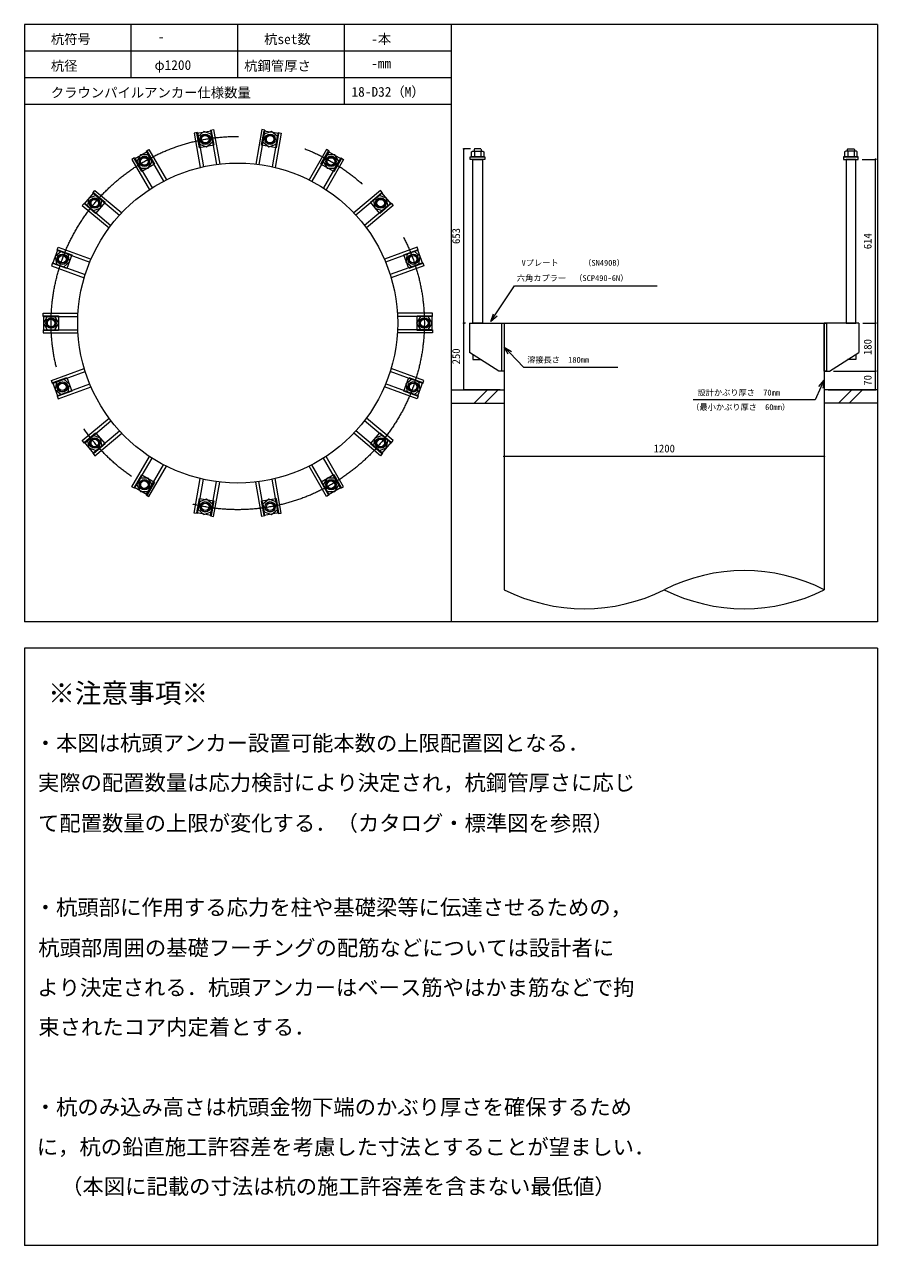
# Model space of a CAD drawing. Units: millimetres, scale not verified. Extents: x -20553 to 20553, y -9578 to 9578.
# Drawn here: x -13953 to -10753, y 318 to 4898 of the extents above; entities that cross this region are included whole.
import ezdxf
from ezdxf.enums import TextEntityAlignment as Align

# ---------------------------------------------------------------- set-up
doc = ezdxf.new("R2010")
doc.units = ezdxf.units.MM
doc.header["$LTSCALE"] = 20
doc.linetypes.add('USER1', pattern=[101.6, 63.5, -12.7, 12.7, -12.7])
for name, color, linetype, lineweight in [('0-0_0', 7, 'Continuous', 15), ('0-1_01_KUI', 5, 'Continuous', 18), ('0-3_22_部品', 7, 'Continuous', 15), ('0-4_09_SUNPO', 7, 'Continuous', 18), ('0-5_07_CENTER', 1, 'USER1', 18), ('0-6_02_KANAMONO', 6, 'Continuous', 18), ('0-7_10_WAKU', 4, 'Continuous', 18), ('0-9_03_ANCHOR', 4, 'Continuous', 18)]:
    doc.layers.add(name, color=color, linetype=linetype, lineweight=lineweight)
doc.styles.add('ＭＳ ゴシック', font='')
doc.styles.get('ＭＳ ゴシック').set_extended_font_data('MS Gothic')

# ---------------------------------------------------------------- blocks, each defined once
blk = doc.blocks.new('_DotSmall')
at = {"layer": '0-0_0'}
blk.add_line((0.0625, 0), (-0.0625, 0), dxfattribs=at)
blk.add_circle((0, 0), 0.0625, dxfattribs=at)
blk = doc.blocks.new('_Open30')
at = {"layer": '0-3_22_部品'}
blk.add_line((0, 0), (-1, 0), dxfattribs=at)
blk.add_lwpolyline([(-1, 0.2679), (0, 0), (-1, -0.2679)], dxfattribs=at)

msp = doc.modelspace()

# ---------------------------------------------------------------- linework, layer by layer
at = {"layer": '0-1_01_KUI'}
for p, q in [((-12153.02, 3777.67), (-10953.02, 3777.67)), ((-12153.02, 3777.67), (-12153.02, 2777.67)), ((-10953.02, 3777.67), (-10953.02, 2777.67))]:
    msp.add_line(p, q, dxfattribs=at)
at = {"layer": '0-1_01_KUI', "color": 2}
for p, q in [((-12353.02, 3527.67), (-12153.02, 3527.67)), ((-10753.02, 3527.67), (-10953.02, 3527.67)), ((-12353.02, 3477.67), (-12153.02, 3477.67)), ((-10753.02, 3477.67), (-10953.02, 3477.67))]:
    msp.add_line(p, q, dxfattribs=at)
at = {"layer": '0-1_01_KUI', "color": 4}
for p, q in [((-12216.47, 3527.67), (-12266.47, 3477.67)), ((-12176.31, 3527.67), (-12226.31, 3477.67)), ((-10849.97, 3527.67), (-10899.97, 3477.67)), ((-10809.81, 3527.67), (-10859.81, 3477.67))]:
    msp.add_line(p, q, dxfattribs=at)
at = {"layer": '0-1_01_KUI'}
msp.add_circle((-13153.02, 3777.67), 600, dxfattribs=at)
for centre, start, end in [((-11253.02, 2183.92), 63.1943, 116.80571), ((-11853.02, 3371.43), 243.19431, 296.8057), ((-11253.02, 3371.43), 243.19428, 296.8057)]:
    msp.add_arc(centre, 665.24, start, end, dxfattribs=at)
at = {"layer": '0-4_09_SUNPO', "color": 3}
for p, q in [((-12279.65, 4430.67), (-12304.44, 4430.67)), ((-12304.44, 3777.67), (-12304.44, 4430.67)), ((-10810.52, 4391.67), (-10760.82, 4391.67)), ((-10760.82, 3777.67), (-10760.82, 4391.67)), ((-12298.02, 3777.67), (-12304.44, 3777.67)), ((-12304.44, 3527.67), (-12304.44, 3777.67)), ((-12298.02, 3777.67), (-12304.44, 3777.67)), ((-10808.02, 3777.67), (-10760.82, 3777.67)), ((-10808.02, 3777.67), (-10760.82, 3777.67)), ((-10760.82, 3597.67), (-10760.82, 3777.67)), ((-10918.02, 3597.67), (-10760.82, 3597.67)), ((-10918.02, 3597.67), (-10760.82, 3597.67)), ((-10760.82, 3527.67), (-10760.82, 3597.67)), ((-12168.02, 3527.67), (-12304.44, 3527.67)), ((-10938.02, 3527.67), (-10760.82, 3527.67)), ((-12153.02, 3292.67), (-12153.02, 3277.67)), ((-10953.02, 3277.67), (-12153.02, 3277.67)), ((-10953.02, 3292.67), (-10953.02, 3277.67))]:
    msp.add_line(p, q, dxfattribs=at)
for points in [[(-12186.89, 3808.37), (-12114.48, 3917.29), (-11580.21, 3917.29)], [(-12132.33, 3665.95), (-12081.69, 3612.77), (-11727.26, 3612.77)], [(-10965.48, 3536.68), (-10987.21, 3489.07), (-11444.1, 3489.07)]]:
    msp.add_lwpolyline(points, dxfattribs=at)
at = {"layer": '0-5_07_CENTER'}
msp.add_circle((-13153.02, 3777.67), 700, dxfattribs=at)
at = {"layer": '0-6_02_KANAMONO'}
for p, q in [((-13304.4, 4492.24), (-13316.22, 4490.16)), ((-13316.22, 4490.16), (-13293.45, 4361.01)), ((-13304.4, 4492.24), (-13281.74, 4363.7)), ((-13255.16, 4500.92), (-13243.35, 4503.01)), ((-13255.16, 4500.92), (-13232.5, 4372.39)), ((-13243.35, 4503.01), (-13220.57, 4373.86)), ((-13062.69, 4503.01), (-13085.47, 4373.86)), ((-13050.88, 4500.92), (-13073.54, 4372.39)), ((-13050.88, 4500.92), (-13062.69, 4503.01)), ((-13001.64, 4492.24), (-13024.3, 4363.7)), ((-12989.82, 4490.16), (-13012.59, 4361.01)), ((-13001.64, 4492.24), (-12989.82, 4490.16)), ((-13539.67, 4397.37), (-13550.06, 4391.37)), ((-13539.67, 4397.37), (-13474.41, 4284.34)), ((-13496.37, 4422.37), (-13485.98, 4428.37)), ((-13496.37, 4422.37), (-13431.11, 4309.34)), ((-13485.98, 4428.37), (-13420.41, 4314.8)), ((-12820.06, 4428.37), (-12885.63, 4314.8)), ((-12809.67, 4422.37), (-12874.93, 4309.34)), ((-12766.37, 4397.37), (-12831.63, 4284.34)), ((-12809.67, 4422.37), (-12820.06, 4428.37)), ((-12766.37, 4397.37), (-12755.98, 4391.37)), ((-13550.06, 4391.37), (-13484.49, 4277.8)), ((-12755.98, 4391.37), (-12821.55, 4277.8)), ((-13696.16, 4266.06), (-13688.45, 4275.25)), ((-13696.16, 4266.06), (-13596.18, 4182.16)), ((-13688.45, 4275.25), (-13587.99, 4190.96)), ((-12617.59, 4275.25), (-12718.05, 4190.96)), ((-12609.88, 4266.06), (-12709.86, 4182.16)), ((-12609.88, 4266.06), (-12617.59, 4275.25)), ((-13728.3, 4227.76), (-13736.02, 4218.56)), ((-13736.02, 4218.56), (-13635.56, 4134.27)), ((-13728.3, 4227.76), (-13628.32, 4143.86)), ((-12577.74, 4227.76), (-12677.72, 4143.86)), ((-12570.02, 4218.56), (-12670.48, 4134.27)), ((-12577.74, 4227.76), (-12570.02, 4218.56)), ((-13830.45, 4050.84), (-13826.34, 4062.12)), ((-13830.45, 4050.84), (-13707.8, 4006.2)), ((-13826.34, 4062.12), (-13703.11, 4017.26)), ((-12479.7, 4062.12), (-12602.93, 4017.26)), ((-12475.59, 4050.84), (-12598.24, 4006.2)), ((-12475.59, 4050.84), (-12479.7, 4062.12)), ((-13847.55, 4003.86), (-13851.65, 3992.58)), ((-13851.65, 3992.58), (-13728.42, 3947.73)), ((-13847.55, 4003.86), (-13724.9, 3959.21)), ((-12458.49, 4003.86), (-12581.14, 3959.21)), ((-12454.39, 3992.58), (-12577.62, 3947.73)), ((-12458.49, 4003.86), (-12454.39, 3992.58)), ((-13883.02, 3814.67), (-13751.88, 3814.67)), ((-13883.02, 3802.67), (-13883.02, 3814.67)), ((-13883.02, 3802.67), (-13752.5, 3802.67)), ((-12423.02, 3814.67), (-12554.16, 3814.67)), ((-12423.02, 3802.67), (-12553.54, 3802.67)), ((-12423.02, 3802.67), (-12423.02, 3814.67)), ((-12283.02, 3777.67), (-12283.02, 3667.67)), ((-10823.02, 3777.67), (-10823.02, 3667.67)), ((-13883.02, 3752.67), (-13752.5, 3752.67)), ((-13883.02, 3752.67), (-13883.02, 3740.67)), ((-13883.02, 3740.67), (-13751.88, 3740.67)), ((-12423.02, 3740.67), (-12554.16, 3740.67)), ((-12423.02, 3752.67), (-12553.54, 3752.67)), ((-12423.02, 3752.67), (-12423.02, 3740.67)), ((-12173.02, 3597.67), (-12283.02, 3667.67)), ((-10933.02, 3597.67), (-10823.02, 3667.67)), ((-13851.65, 3562.77), (-13728.42, 3607.62)), ((-13847.55, 3551.49), (-13724.9, 3596.13)), ((-12458.49, 3551.49), (-12581.14, 3596.13)), ((-12454.39, 3562.77), (-12577.62, 3607.62)), ((-12153.02, 3597.67), (-12173.02, 3597.67)), ((-10953.02, 3597.67), (-10933.02, 3597.67)), ((-13847.55, 3551.49), (-13851.65, 3562.77)), ((-13830.45, 3504.51), (-13707.8, 3549.15)), ((-13826.34, 3493.23), (-13703.11, 3538.08)), ((-12479.7, 3493.23), (-12602.93, 3538.08)), ((-12475.59, 3504.51), (-12598.24, 3549.15)), ((-12458.49, 3551.49), (-12454.39, 3562.77)), ((-13830.45, 3504.51), (-13826.34, 3493.23)), ((-12475.59, 3504.51), (-12479.7, 3493.23)), ((-13736.02, 3336.78), (-13635.56, 3421.08)), ((-13728.3, 3327.59), (-13628.32, 3411.49)), ((-12577.74, 3327.59), (-12677.72, 3411.49)), ((-12570.02, 3336.78), (-12670.48, 3421.08)), ((-13696.16, 3289.29), (-13596.18, 3373.18)), ((-13688.45, 3280.09), (-13587.99, 3364.39)), ((-12617.59, 3280.09), (-12718.05, 3364.39)), ((-12609.88, 3289.29), (-12709.86, 3373.18)), ((-13728.3, 3327.59), (-13736.02, 3336.78)), ((-12577.74, 3327.59), (-12570.02, 3336.78)), ((-13696.16, 3289.29), (-13688.45, 3280.09)), ((-13550.06, 3163.97), (-13484.49, 3277.55)), ((-13539.67, 3157.97), (-13474.41, 3271.01)), ((-12766.37, 3157.97), (-12831.63, 3271.01)), ((-12755.98, 3163.97), (-12821.55, 3277.55)), ((-12609.88, 3289.29), (-12617.59, 3280.09)), ((-13496.37, 3132.97), (-13431.11, 3246.01)), ((-13485.98, 3126.97), (-13420.41, 3240.55)), ((-12820.06, 3126.97), (-12885.63, 3240.55)), ((-12809.67, 3132.97), (-12874.93, 3246.01)), ((-13539.67, 3157.97), (-13550.06, 3163.97)), ((-13316.22, 3065.19), (-13293.45, 3194.34)), ((-13304.4, 3063.1), (-13281.74, 3191.64)), ((-13255.16, 3054.42), (-13232.5, 3182.96)), ((-13243.35, 3052.34), (-13220.57, 3181.49)), ((-13062.69, 3052.34), (-13085.47, 3181.49)), ((-13050.88, 3054.42), (-13073.54, 3182.96)), ((-13001.64, 3063.1), (-13024.3, 3191.64)), ((-12989.82, 3065.19), (-13012.59, 3194.34)), ((-12766.37, 3157.97), (-12755.98, 3163.97)), ((-13496.37, 3132.97), (-13485.98, 3126.97)), ((-12809.67, 3132.97), (-12820.06, 3126.97)), ((-13304.4, 3063.1), (-13316.22, 3065.19)), ((-13255.16, 3054.42), (-13243.35, 3052.34)), ((-13050.88, 3054.42), (-13062.69, 3052.34)), ((-13001.64, 3063.1), (-12989.82, 3065.19))]:
    msp.add_line(p, q, dxfattribs=at)
for points in [[(-13296.69, 4448.49), (-13269.57, 4438.62), (-13247.46, 4457.17), (-13252.47, 4485.59), (-13279.59, 4495.46), (-13301.7, 4476.91)], [(-13058.59, 4457.17), (-13036.49, 4438.62), (-13009.37, 4448.49), (-13004.36, 4476.91), (-13026.46, 4495.46), (-13053.58, 4485.59)], [(-13517.46, 4358.89), (-13488.6, 4358.89), (-13474.17, 4383.89), (-13488.6, 4408.88), (-13517.46, 4408.88), (-13531.89, 4383.89)], [(-12831.89, 4383.89), (-12817.46, 4358.9), (-12788.6, 4358.9), (-12774.17, 4383.89), (-12788.6, 4408.89), (-12817.46, 4408.89)], [(-13694.27, 4199.2), (-13667.15, 4209.07), (-13662.14, 4237.49), (-13684.24, 4256.04), (-13711.36, 4246.17), (-13716.37, 4217.75)], [(-12643.91, 4237.5), (-12638.9, 4209.08), (-12611.78, 4199.21), (-12589.68, 4217.76), (-12594.69, 4246.18), (-12621.81, 4256.05)], [(-13805.8, 3988.66), (-13783.69, 4007.21), (-13788.7, 4035.63), (-13815.82, 4045.5), (-13837.93, 4026.95), (-13832.91, 3998.53)], [(-12517.34, 4035.64), (-12522.36, 4007.22), (-12500.25, 3988.67), (-12473.13, 3998.54), (-12468.12, 4026.96), (-12490.23, 4045.51)], [(-13838.59, 3752.67), (-13824.16, 3777.67), (-13838.59, 3802.66), (-13867.45, 3802.66), (-13881.88, 3777.67), (-13867.45, 3752.67)], [(-12467.45, 3802.67), (-12481.88, 3777.68), (-12467.45, 3752.69), (-12438.59, 3752.69), (-12424.16, 3777.68), (-12438.59, 3802.67)], [(-12162.02, 3777.67), (-12153.02, 3777.67), (-12153.02, 3597.67), (-12162.02, 3597.67)], [(-10953.02, 3777.67), (-10944.02, 3777.67), (-10944.02, 3597.67), (-10953.02, 3597.67)], [(-13788.7, 3519.7), (-13783.68, 3548.12), (-13805.79, 3566.67), (-13832.91, 3556.8), (-13837.92, 3528.38), (-13815.81, 3509.83)], [(-12500.24, 3566.69), (-12522.35, 3548.14), (-12517.34, 3519.72), (-12490.22, 3509.85), (-12468.11, 3528.4), (-12473.13, 3556.82)], [(-13662.13, 3317.85), (-13667.14, 3346.27), (-13694.26, 3356.14), (-13716.36, 3337.59), (-13711.35, 3309.17), (-13684.23, 3299.3)], [(-12611.77, 3356.15), (-12638.89, 3346.28), (-12643.9, 3317.86), (-12621.8, 3299.31), (-12594.68, 3309.18), (-12589.67, 3337.6)], [(-13474.15, 3171.45), (-13488.58, 3196.44), (-13517.44, 3196.44), (-13531.87, 3171.45), (-13517.44, 3146.46), (-13488.58, 3146.46)], [(-12788.58, 3196.45), (-12817.44, 3196.45), (-12831.87, 3171.46), (-12817.44, 3146.47), (-12788.58, 3146.47), (-12774.15, 3171.46)], [(-13247.45, 3098.18), (-13269.55, 3116.73), (-13296.67, 3106.86), (-13301.68, 3078.44), (-13279.58, 3059.89), (-13252.46, 3069.76)], [(-13009.35, 3106.86), (-13036.47, 3116.73), (-13058.58, 3098.18), (-13053.57, 3069.76), (-13026.45, 3059.89), (-13004.34, 3078.44)]]:
    msp.add_lwpolyline(points, close=True, dxfattribs=at)
for points in [[(-12283.02, 3777.67), (-12153.02, 3777.67), (-12153.02, 3597.67)], [(-10823.02, 3777.67), (-10953.02, 3777.67), (-10953.02, 3597.67)]]:
    msp.add_lwpolyline(points, dxfattribs=at)
for centre, radius in [((-13274.62, 4467.03), 19.5), ((-13274.57, 4467.04), 18.35), ((-13031.52, 4467.05), 19.5), ((-13031.47, 4467.04), 18.35), ((-13503.06, 4383.87), 19.5), ((-13503.02, 4383.89), 18.35), ((-12803.06, 4383.92), 19.5), ((-12803.02, 4383.89), 18.35), ((-13689.28, 4227.59), 19.5), ((-13689.25, 4227.62), 18.35), ((-12616.82, 4227.66), 19.5), ((-12616.79, 4227.62), 18.35), ((-13810.82, 4017.04), 19.5), ((-13810.8, 4017.09), 18.35), ((-12495.25, 4017.13), 19.5), ((-12495.24, 4017.09), 18.35), ((-13853.02, 3777.62), 19.5), ((-13853.02, 3777.67), 18.35), ((-12453.02, 3777.72), 19.5), ((-12453.02, 3777.67), 18.35), ((-13810.79, 3538.21), 19.5), ((-13810.8, 3538.26), 18.35), ((-12495.22, 3538.31), 19.5), ((-12495.24, 3538.26), 18.35), ((-13689.22, 3327.68), 19.5), ((-13689.25, 3327.72), 18.35), ((-12616.76, 3327.76), 19.5), ((-12616.79, 3327.72), 18.35), ((-13502.98, 3171.43), 19.5), ((-13503.02, 3171.46), 18.35), ((-12802.98, 3171.48), 19.5), ((-12803.02, 3171.46), 18.35), ((-13274.52, 3088.3), 19.5), ((-13274.57, 3088.31), 18.35), ((-13031.42, 3088.32), 19.5), ((-13031.47, 3088.31), 18.35)]:
    msp.add_circle(centre, radius, dxfattribs=at)
at = {"layer": '0-7_10_WAKU'}
for p, q in [((-13953.02, 4897.67), (-13953.02, 2657.67)), ((-10753.02, 4897.67), (-13953.02, 4897.67)), ((-13553.02, 4797.67), (-13553.02, 4897.67)), ((-13153.02, 4797.67), (-13153.02, 4897.67)), ((-12753.02, 4797.67), (-12753.02, 4897.67)), ((-12353.02, 4897.67), (-12353.02, 2657.67)), ((-12353.02, 4797.67), (-13953.02, 4797.67)), ((-13553.02, 4697.67), (-13553.02, 4797.67)), ((-13153.02, 4697.67), (-13153.02, 4797.67)), ((-12753.02, 4697.67), (-12753.02, 4797.67)), ((-12353.02, 4697.67), (-13953.02, 4697.67)), ((-12753.02, 4597.67), (-12753.02, 4697.67)), ((-12353.02, 4597.67), (-13953.02, 4597.67)), ((-13953.02, 2557.67), (-13953.02, 317.67)), ((-10753.02, 2557.67), (-13953.02, 2557.67))]:
    msp.add_line(p, q, dxfattribs=at)
for points in [[(-10753.02, 4897.67), (-10753.02, 2657.67), (-13953.02, 2657.67)], [(-10753.02, 2557.67), (-10753.02, 317.67), (-13953.02, 317.67)]]:
    msp.add_lwpolyline(points, dxfattribs=at)
at = {"layer": '0-9_03_ANCHOR', "color": 2}
for p, q in [((-12264.65, 4430.67), (-12266.52, 4428.8)), ((-12266.52, 4428.8), (-12266.52, 4422.67)), ((-12241.39, 4430.67), (-12264.65, 4430.67)), ((-10864.65, 4430.67), (-10841.39, 4430.67)), ((-10841.39, 4430.67), (-10839.52, 4428.8)), ((-10839.52, 4428.8), (-10839.52, 4422.67))]:
    msp.add_line(p, q, dxfattribs=at)
at = {"layer": '0-9_03_ANCHOR'}
for p, q in [((-12264.86, 4422.67), (-12264.86, 4400.67)), ((-12241.18, 4422.67), (-12241.18, 4400.67)), ((-10864.86, 4422.67), (-10864.86, 4400.67)), ((-10841.18, 4422.67), (-10841.18, 4400.67))]:
    msp.add_line(p, q, dxfattribs=at)
for points in [[(-13252.32, 4498.89), (-13242.77, 4444.72), (-13296.93, 4435.17), (-13306.48, 4489.34)], [(-12999.66, 4489.35), (-13009.21, 4435.19), (-13063.37, 4444.74), (-13053.82, 4498.91)], [(-13493, 4421.43), (-13465.5, 4373.8), (-13513.13, 4346.3), (-13540.63, 4393.93)], [(-12765.5, 4393.98), (-12793, 4346.35), (-12840.63, 4373.85), (-12813.13, 4421.48)], [(-12225.52, 4400.67), (-12225.52, 4391.67), (-12280.52, 4391.67), (-12280.52, 4400.67)], [(-12272.52, 4422.67), (-12233.52, 4422.67), (-12229.52, 4420.37), (-12229.52, 4400.67), (-12276.52, 4400.67), (-12276.52, 4420.37)], [(-10880.52, 4400.67), (-10880.52, 4391.67), (-10825.52, 4391.67), (-10825.52, 4400.67)], [(-10833.52, 4422.67), (-10872.52, 4422.67), (-10876.52, 4420.37), (-10876.52, 4400.67), (-10829.52, 4400.67), (-10829.52, 4420.37)], [(-13692.67, 4266.33), (-13650.54, 4230.98), (-13685.89, 4188.84), (-13728.03, 4224.2)], [(-12578.08, 4224.27), (-12620.21, 4188.92), (-12655.56, 4231.05), (-12613.43, 4266.41)], [(-13827.26, 4052.29), (-13775.57, 4033.48), (-13794.39, 3981.79), (-13846.07, 4000.6)], [(-12460.01, 4000.7), (-12511.69, 3981.89), (-12530.5, 4033.57), (-12478.82, 4052.38)], [(-13880.52, 3805.12), (-13825.52, 3805.12), (-13825.52, 3750.12), (-13880.52, 3750.12)], [(-12425.52, 3750.22), (-12480.52, 3750.22), (-12480.52, 3805.22), (-12425.52, 3805.22)], [(-13846.03, 3554.65), (-13794.35, 3573.46), (-13775.54, 3521.78), (-13827.22, 3502.96)], [(-12478.78, 3503.06), (-12530.46, 3521.87), (-12511.65, 3573.55), (-12459.97, 3554.74)], [(-13727.96, 3331.07), (-13685.83, 3366.43), (-13650.48, 3324.29), (-13692.61, 3288.94)], [(-12613.37, 3289.02), (-12655.5, 3324.37), (-12620.15, 3366.5), (-12578.01, 3331.15)], [(-13540.54, 3161.36), (-13513.04, 3209), (-13465.41, 3181.5), (-13492.91, 3133.86)], [(-12813.04, 3133.92), (-12840.54, 3181.55), (-12792.91, 3209.05), (-12765.41, 3161.42)], [(-13306.38, 3065.99), (-13296.83, 3120.16), (-13242.67, 3110.61), (-13252.22, 3056.44)], [(-13053.72, 3056.46), (-13063.27, 3110.62), (-13009.11, 3120.17), (-12999.56, 3066.01)]]:
    msp.add_lwpolyline(points, close=True, dxfattribs=at)
at = {"layer": '0-9_03_ANCHOR', "color": 2}
for points in [[(-12241.39, 4430.67), (-12239.52, 4428.8), (-12239.52, 4422.67)], [(-10864.65, 4430.67), (-10866.52, 4428.8), (-10866.52, 4422.67)], [(-12271.02, 3660.04), (-12271.02, 3640.67), (-12240.59, 3640.67)], [(-10835.02, 3660.04), (-10835.02, 3640.67), (-10865.45, 3640.67)]]:
    msp.add_lwpolyline(points, dxfattribs=at)
for points in [[(-12271.02, 4391.67), (-12235.02, 4391.67), (-12235.02, 3777.67), (-12271.02, 3777.67)], [(-10835.02, 4391.67), (-10871.02, 4391.67), (-10871.02, 3777.67), (-10835.02, 3777.67)]]:
    msp.add_lwpolyline(points, close=True, dxfattribs=at)
at = {"layer": '0-9_03_ANCHOR'}
for centre in [(-13274.62, 4467.03), (-13031.52, 4467.05), (-13503.06, 4383.87), (-12803.06, 4383.92), (-13689.28, 4227.59), (-12616.82, 4227.66), (-13810.82, 4017.04), (-12495.25, 4017.13), (-13853.02, 3777.62), (-12453.02, 3777.72), (-13810.79, 3538.21), (-12495.22, 3538.31), (-13689.22, 3327.68), (-12616.76, 3327.76), (-13502.98, 3171.43), (-12802.98, 3171.48), (-13274.52, 3088.3), (-13031.42, 3088.32)]:
    msp.add_circle(centre, 14, dxfattribs=at)

# ---------------------------------------------------------------- block references
at = {"layer": '0-4_09_SUNPO', "xscale": 30, "yscale": 30}
for name, p, rotation in [('_DotSmall', (-12304.44, 4430.67), 90), ('_DotSmall', (-10760.82, 4391.67), 90), ('_Open30', (-12203.5, 3783.39), 236.38292), ('_DotSmall', (-12304.44, 3777.67), 90), ('_DotSmall', (-12304.44, 3777.67), 270), ('_DotSmall', (-10760.82, 3777.67), 90), ('_DotSmall', (-10760.82, 3777.67), 270), ('_Open30', (-12153.02, 3687.67), 133.59929), ('_DotSmall', (-10760.82, 3597.67), 270), ('_DotSmall', (-10760.82, 3597.67), 90), ('_DotSmall', (-12304.44, 3527.67), 270), ('_Open30', (-10953.02, 3563.97), 65.4645), ('_DotSmall', (-10760.82, 3527.67), 270), ('_DotSmall', (-12153.02, 3277.67), 180)]:
    msp.add_blockref(name, p, dxfattribs=dict(at, rotation=rotation))
msp.add_blockref('_DotSmall', (-10953.02, 3277.67), dxfattribs=at)

# ---------------------------------------------------------------- texts
at = {"layer": '0-4_09_SUNPO', "style": 'ＭＳ ゴシック'}
for s, height, p in [('杭符号', 36.66, (-13853.99, 4812.94)), ('杭set数', 36.66, (-13053.99, 4812.94)), ('-本', 36.66, (-12652.28, 4813.79)), ('-', 36.66, (-13452.28, 4822.03)), ('杭径', 36.66, (-13853.99, 4712.94)), ('φ1200', 36.66, (-13465.07, 4716.06)), ('杭鋼管厚さ', 36.66, (-13128.89, 4712.94)), ('-mm', 36.66, (-12652.28, 4722.03)), ('クラウンパイルアンカー仕様数量', 36.66, (-13853.99, 4612.65)), ('18-D32（M）', 36.66, (-12726.23, 4615.49)), (' Vプレート\u3000\u3000\u3000（SN490B）', 21.99, (-12103.95, 3985.81)), ('六角カプラー\u3000（SCP490-6N）', 21.99, (-12106.17, 3928.65)), ('溶接長さ\u3000180mm', 21.99, (-12067.43, 3622.04)), (' 設計かぶり厚さ\u300070mm', 21.99, (-11444.1, 3499.29)), ('（最小かぶり厚さ\u300060mm）', 21.99, (-11451.94, 3444.52)), ('1200', 29.33, (-11593.02, 3283.67)), ('※注意事項※', 73.31, (-13863.93, 2331.04)), ('・本図は杭頭アンカー設置可能本数の上限配置図となる．', 58.65, (-13914.38, 2155.24)), ('実際の配置数量は応力検討により決定され，杭鋼管厚さに応じ', 58.65, (-13902.56, 2006.91)), ('て配置数量の上限が変化する．（カタログ・標準図を参照）', 58.65, (-13902.11, 1854.94)), ('・杭頭部に作用する応力を柱や基礎梁等に伝達させるための，', 58.65, (-13914.38, 1539.29)), ('杭頭部周囲の基礎フーチングの配筋などについては設計者に', 58.65, (-13901.2, 1387.32)), ('より決定される．杭頭アンカーはベース筋やはかま筋などで拘', 58.65, (-13904.38, 1238.53)), ('束されたコア内定着とする．', 58.65, (-13901.2, 1090.2)), ('・杭のみ込み高さは杭頭金物下端のかぶり厚さを確保するため', 58.65, (-13914.38, 790.35)), ('に，杭の鉛直施工許容差を考慮した寸法とすることが望ましい．', 58.65, (-13906.65, 640.65)), ('\u3000（本図に記載の寸法は杭の施工許容差を含まない最低値）', 58.65, (-13895.29, 492.78))]:
    msp.add_text(s, height=height, dxfattribs=at).set_placement(p, align=Align.BOTTOM_LEFT)
for s, p in [('653', (-12310.44, 4074.17)), ('614', (-10766.82, 4054.67)), ('180', (-10766.82, 3657.67)), ('250', (-12310.44, 3622.67)), ('70', (-10766.82, 3542.67))]:
    msp.add_text(s, height=29.33, rotation=90, dxfattribs=at).set_placement(p, align=Align.BOTTOM_LEFT)

doc.saveas('drawing.dxf')
